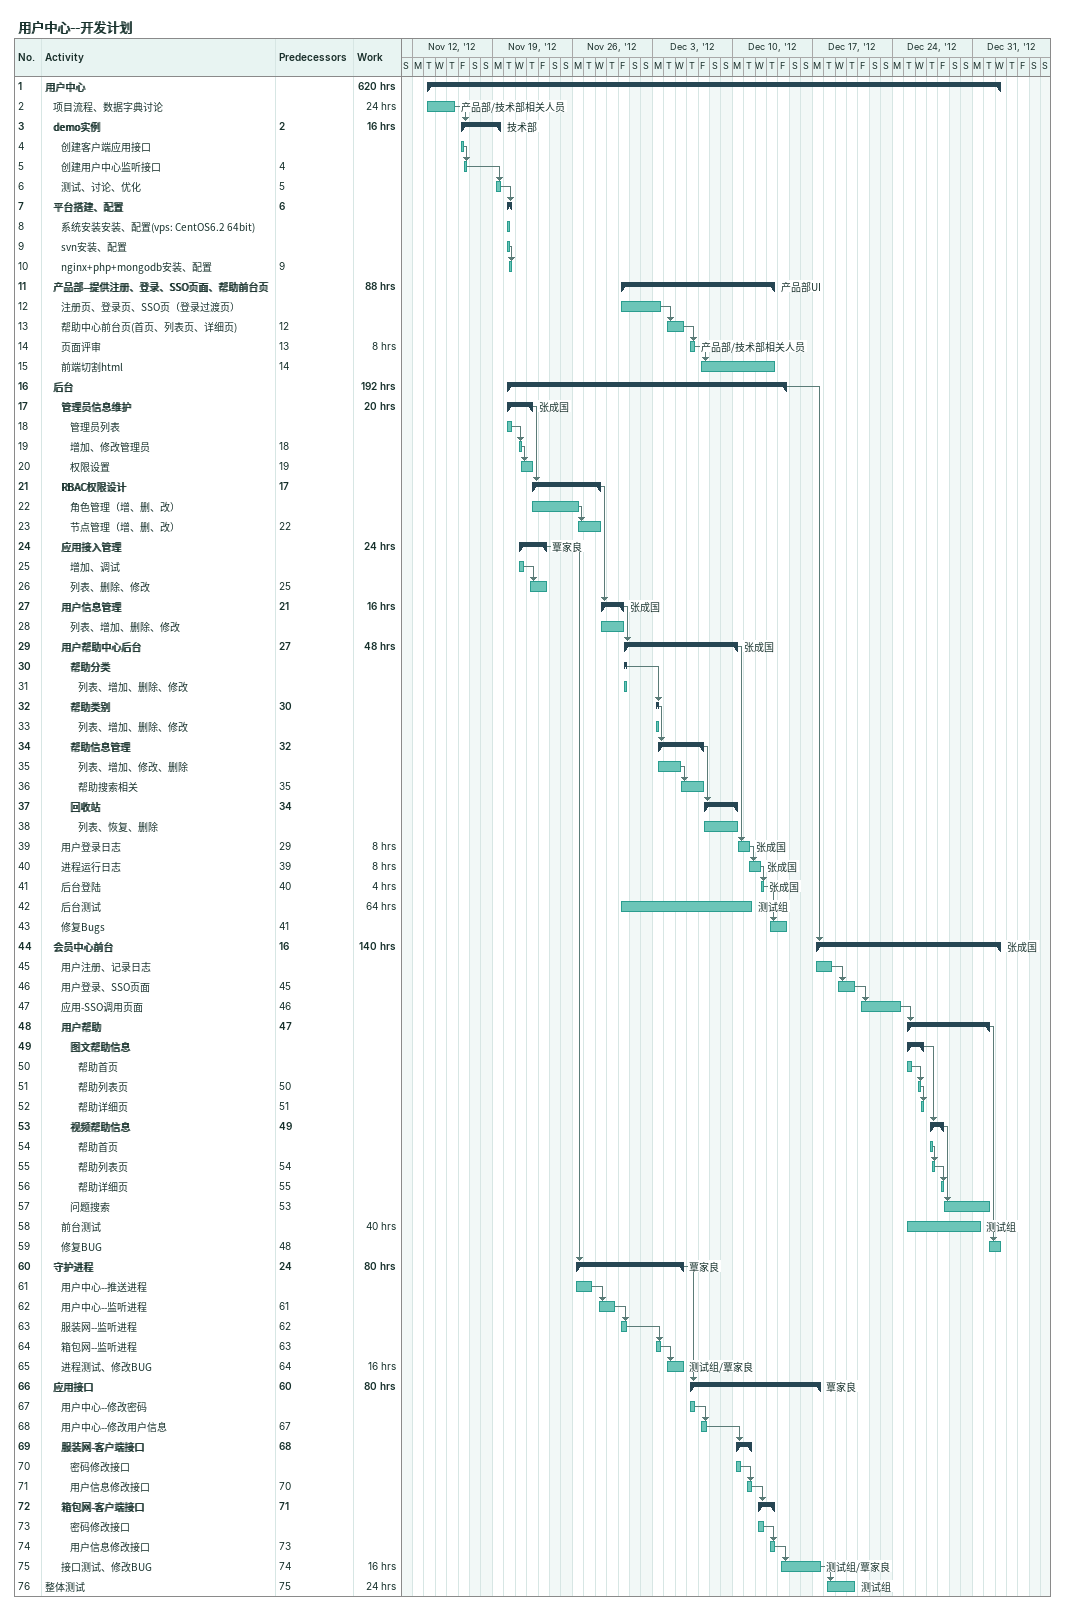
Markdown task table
用户中心--开发计划

| ID | Level | Task | Start | Finish | Predecessors | Resources | Work (h) |
|---|---|---|---|---|---|---|---|
| 1 | 1 | **用户中心** | 2012-11-13 | 2013-01-02 |  |  | 620 |
| 2 | 2 | 项目流程、数据字典讨论 | 2012-11-13 | 2012-11-15 |  | 产品部/技术部相关人员 | 24 |
| 3 | 2 | **demo实例** | 2012-11-16 | 2012-11-19 | 2 | 技术部 | 16 |
| 4 | 3 | 创建客户端应用接口 | 2012-11-16 | 2012-11-16 |  |  |  |
| 5 | 3 | 创建用户中心监听接口 | 2012-11-16 | 2012-11-16 | 4 |  |  |
| 6 | 3 | 测试、讨论、优化 | 2012-11-19 | 2012-11-19 | 5 |  |  |
| 7 | 2 | **平台搭建、配置** | 2012-11-20 | 2012-11-20 | 6 |  |  |
| 8 | 3 | 系统安装安装、配置(vps: CentOS6.2 64bit) | 2012-11-20 | 2012-11-20 |  |  |  |
| 9 | 3 | svn安装、配置 | 2012-11-20 | 2012-11-20 |  |  |  |
| 10 | 3 | nginx+php+mongodb安装、配置 | 2012-11-20 | 2012-11-20 | 9 |  |  |
| 11 | 2 | **产品部--提供注册、登录、SSO页面、帮助前台页** | 2012-11-30 | 2012-12-13 |  | 产品部UI | 88 |
| 12 | 3 | 注册页、登录页、SSO页（登录过渡页） | 2012-11-30 | 2012-12-03 |  |  |  |
| 13 | 3 | 帮助中心前台页(首页、列表页、详细页) | 2012-12-04 | 2012-12-05 | 12 |  |  |
| 14 | 3 | 页面评审 | 2012-12-06 | 2012-12-06 | 13 | 产品部/技术部相关人员 | 8 |
| 15 | 3 | 前端切割html | 2012-12-07 | 2012-12-13 | 14 |  |  |
| 16 | 2 | **后台** | 2012-11-20 | 2012-12-14 |  |  | 192 |
| 17 | 3 | **管理员信息维护** | 2012-11-20 | 2012-11-22 |  | 张成国 | 20 |
| 18 | 4 | 管理员列表 | 2012-11-20 | 2012-11-20 |  |  |  |
| 19 | 4 | 增加、修改管理员 | 2012-11-21 | 2012-11-21 | 18 |  |  |
| 20 | 4 | 权限设置 | 2012-11-21 | 2012-11-22 | 19 |  |  |
| 21 | 3 | **RBAC权限设计** | 2012-11-22 | 2012-11-28 | 17 |  |  |
| 22 | 4 | 角色管理（增、删、改） | 2012-11-22 | 2012-11-26 |  |  |  |
| 23 | 4 | 节点管理（增、删、改） | 2012-11-26 | 2012-11-28 | 22 |  |  |
| 24 | 3 | **应用接入管理** | 2012-11-21 | 2012-11-23 |  | 覃家良 | 24 |
| 25 | 4 | 增加、调试 | 2012-11-21 | 2012-11-21 |  |  |  |
| 26 | 4 | 列表、删除、修改 | 2012-11-22 | 2012-11-23 | 25 |  |  |
| 27 | 3 | **用户信息管理** | 2012-11-28 | 2012-11-30 | 21 | 张成国 | 16 |
| 28 | 4 | 列表、增加、删除、修改 | 2012-11-28 | 2012-11-30 |  |  |  |
| 29 | 3 | **用户帮助中心后台** | 2012-11-30 | 2012-12-10 | 27 | 张成国 | 48 |
| 30 | 4 | **帮助分类** | 2012-11-30 | 2012-11-30 |  |  |  |
| 31 | 5 | 列表、增加、删除、修改 | 2012-11-30 | 2012-11-30 |  |  |  |
| 32 | 4 | **帮助类别** | 2012-12-03 | 2012-12-03 | 30 |  |  |
| 33 | 5 | 列表、增加、删除、修改 | 2012-12-03 | 2012-12-03 |  |  |  |
| 34 | 4 | **帮助信息管理** | 2012-12-03 | 2012-12-07 | 32 |  |  |
| 35 | 5 | 列表、增加、修改、删除 | 2012-12-03 | 2012-12-05 |  |  |  |
| 36 | 5 | 帮助搜索相关 | 2012-12-05 | 2012-12-07 | 35 |  |  |
| 37 | 4 | **回收站** | 2012-12-07 | 2012-12-10 | 34 |  |  |
| 38 | 5 | 列表、恢复、删除 | 2012-12-07 | 2012-12-10 |  |  |  |
| 39 | 3 | 用户登录日志 | 2012-12-10 | 2012-12-11 | 29 | 张成国 | 8 |
| 40 | 3 | 进程运行日志 | 2012-12-11 | 2012-12-12 | 39 | 张成国 | 8 |
| 41 | 3 | 后台登陆 | 2012-12-12 | 2012-12-12 | 40 | 张成国 | 4 |
| 42 | 3 | 后台测试 | 2012-11-30 | 2012-12-11 |  | 测试组 | 64 |
| 43 | 3 | 修复Bugs | 2012-12-13 | 2012-12-14 | 41 |  |  |
| 44 | 2 | **会员中心前台** | 2012-12-17 | 2013-01-02 | 16 | 张成国 | 140 |
| 45 | 3 | 用户注册、记录日志 | 2012-12-17 | 2012-12-18 |  |  |  |
| 46 | 3 | 用户登录、SSO页面 | 2012-12-19 | 2012-12-20 | 45 |  |  |
| 47 | 3 | 应用-SSO调用页面 | 2012-12-21 | 2012-12-24 | 46 |  |  |
| 48 | 3 | **用户帮助** | 2012-12-25 | 2013-01-01 | 47 |  |  |
| 49 | 4 | **图文帮助信息** | 2012-12-25 | 2012-12-26 |  |  |  |
| 50 | 5 | 帮助首页 | 2012-12-25 | 2012-12-25 |  |  |  |
| 51 | 5 | 帮助列表页 | 2012-12-26 | 2012-12-26 | 50 |  |  |
| 52 | 5 | 帮助详细页 | 2012-12-26 | 2012-12-26 | 51 |  |  |
| 53 | 4 | **视频帮助信息** | 2012-12-27 | 2012-12-28 | 49 |  |  |
| 54 | 5 | 帮助首页 | 2012-12-27 | 2012-12-27 |  |  |  |
| 55 | 5 | 帮助列表页 | 2012-12-27 | 2012-12-27 | 54 |  |  |
| 56 | 5 | 帮助详细页 | 2012-12-28 | 2012-12-28 | 55 |  |  |
| 57 | 4 | 问题搜索 | 2012-12-28 | 2013-01-01 | 53 |  |  |
| 58 | 3 | 前台测试 | 2012-12-25 | 2012-12-31 |  | 测试组 | 40 |
| 59 | 3 | 修复BUG | 2013-01-01 | 2013-01-02 | 48 |  |  |
| 60 | 2 | **守护进程** | 2012-11-26 | 2012-12-05 | 24 | 覃家良 | 80 |
| 61 | 3 | 用户中心--推送进程 | 2012-11-26 | 2012-11-27 |  |  |  |
| 62 | 3 | 用户中心--监听进程 | 2012-11-28 | 2012-11-29 | 61 |  |  |
| 63 | 3 | 服装网--监听进程 | 2012-11-30 | 2012-11-30 | 62 |  |  |
| 64 | 3 | 箱包网--监听进程 | 2012-12-03 | 2012-12-03 | 63 |  |  |
| 65 | 3 | 进程测试、修改BUG | 2012-12-04 | 2012-12-05 | 64 | 测试组/覃家良 | 16 |
| 66 | 2 | **应用接口** | 2012-12-06 | 2012-12-17 | 60 | 覃家良 | 80 |
| 67 | 3 | 用户中心--修改密码 | 2012-12-06 | 2012-12-06 |  |  |  |
| 68 | 3 | 用户中心--修改用户信息 | 2012-12-07 | 2012-12-07 | 67 |  |  |
| 69 | 3 | **服装网-客户端接口** | 2012-12-10 | 2012-12-11 | 68 |  |  |
| 70 | 4 | 密码修改接口 | 2012-12-10 | 2012-12-10 |  |  |  |
| 71 | 4 | 用户信息修改接口 | 2012-12-11 | 2012-12-11 | 70 |  |  |
| 72 | 3 | **箱包网-客户端接口** | 2012-12-12 | 2012-12-13 | 71 |  |  |
| 73 | 4 | 密码修改接口 | 2012-12-12 | 2012-12-12 |  |  |  |
| 74 | 4 | 用户信息修改接口 | 2012-12-13 | 2012-12-13 | 73 |  |  |
| 75 | 3 | 接口测试、修改BUG | 2012-12-14 | 2012-12-17 | 74 | 测试组/覃家良 | 16 |
| 76 | 1 | 整体测试 | 2012-12-18 | 2012-12-20 | 75 | 测试组 | 24 |
